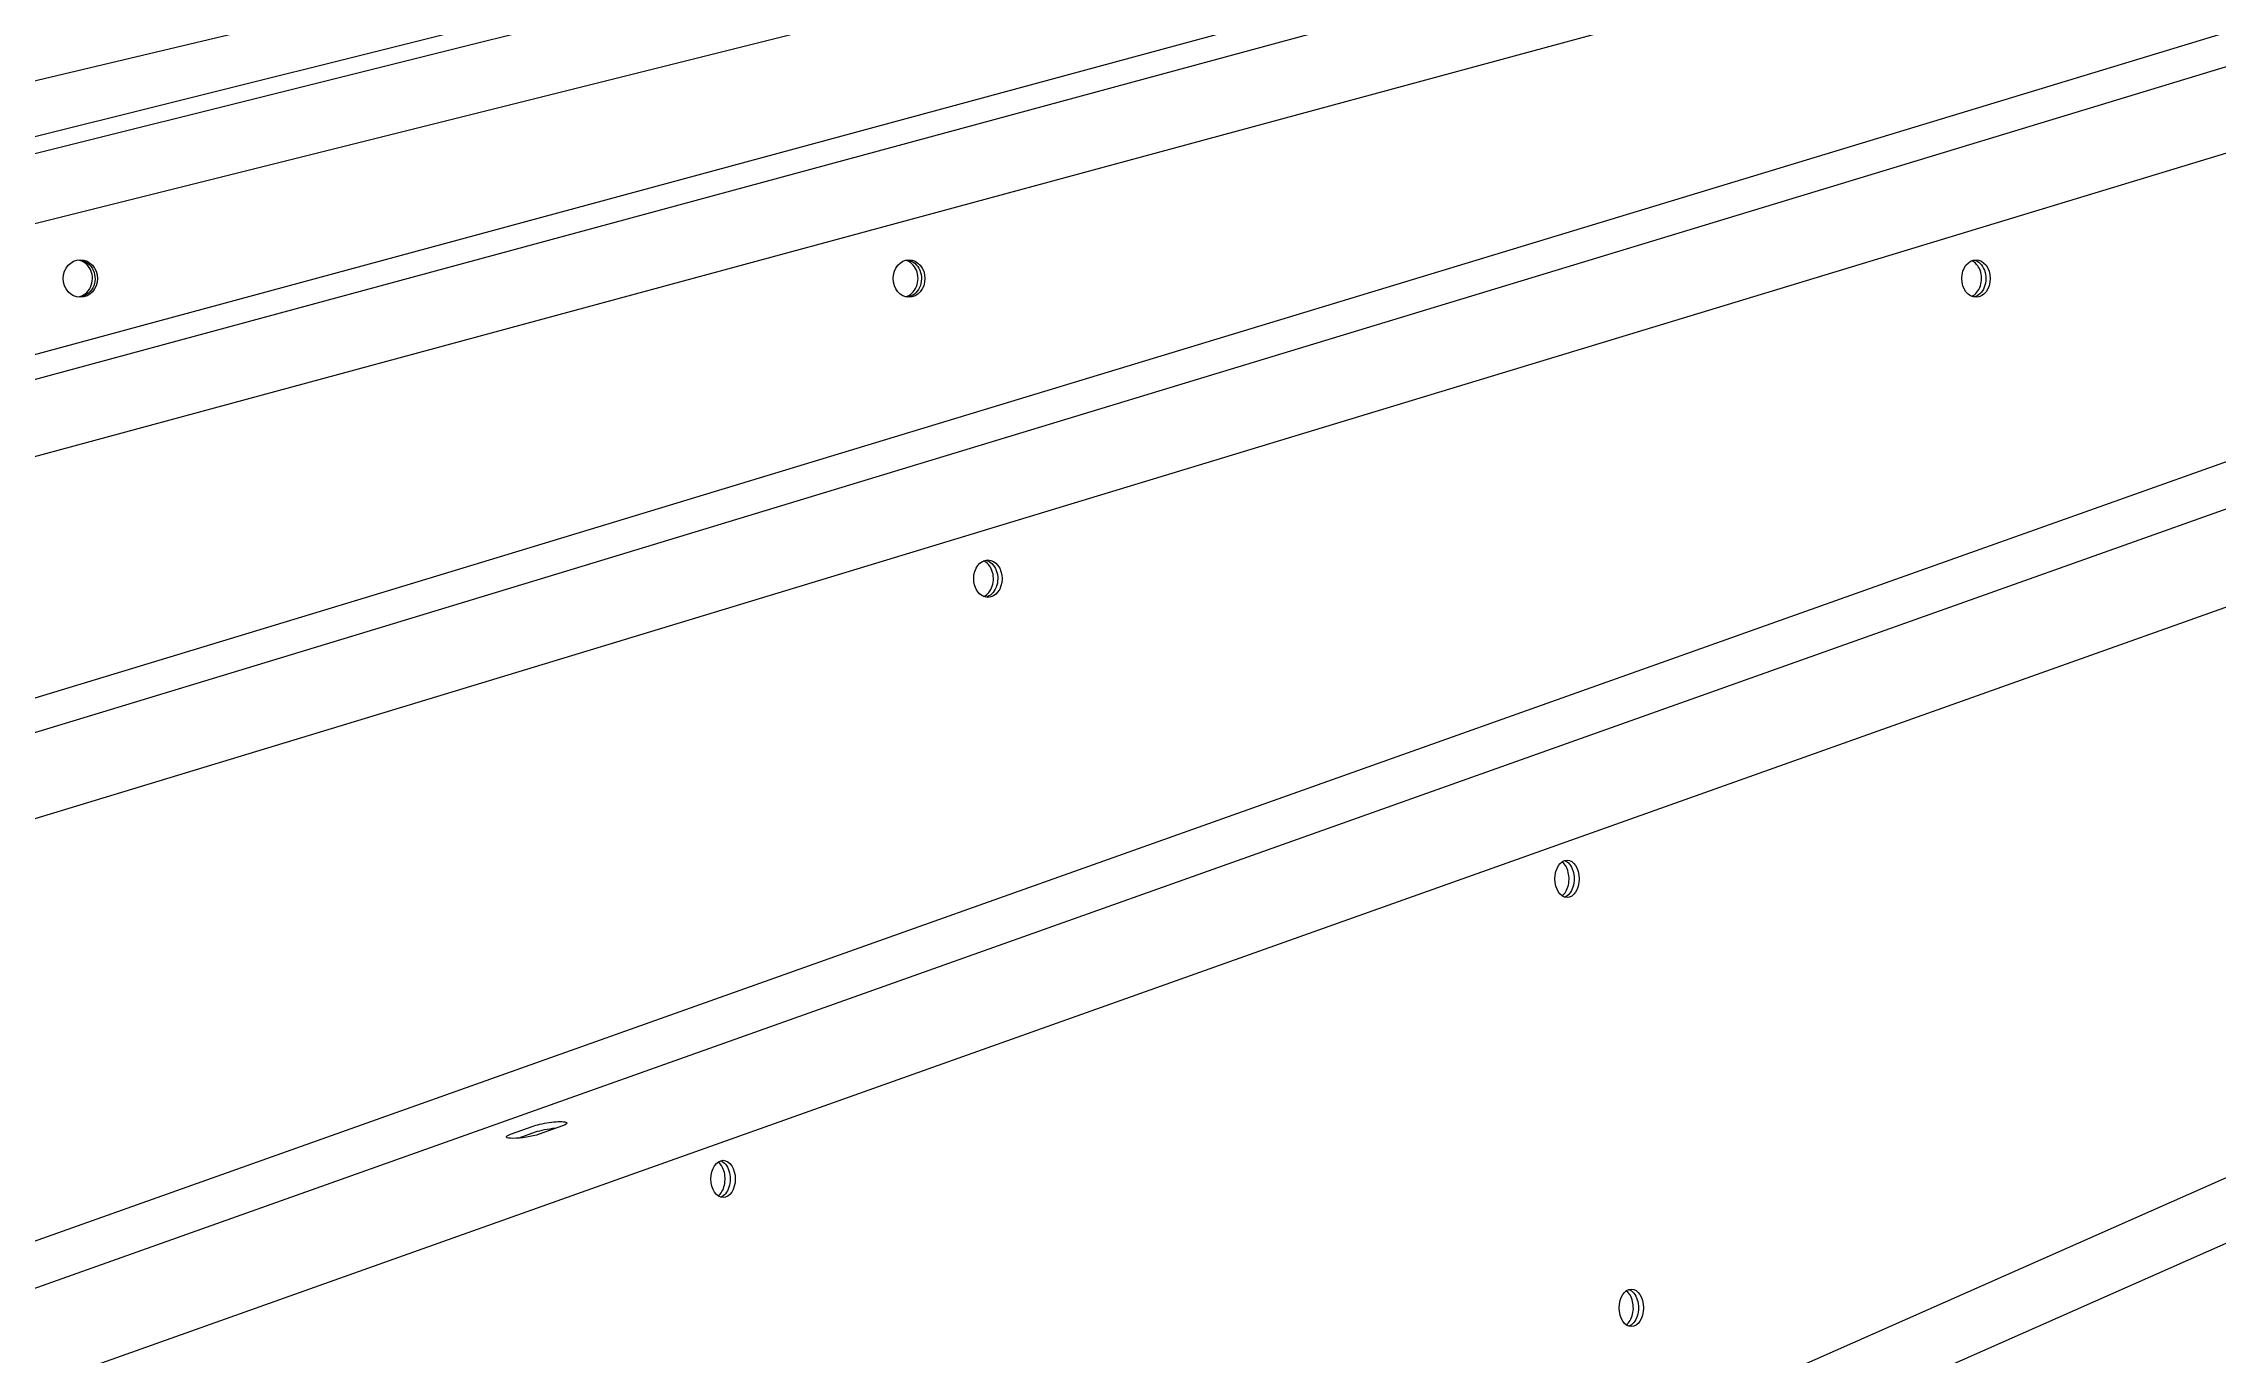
# Model space of a CAD drawing. Header units: millimetres. Extents: x -272986 to 200319, y -34579 to 49604.
# Drawn here: x 3847 to 4662, y 14277 to 14768 of the extents above; entities that cross this region are included whole.
import ezdxf

# ---------------------------------------------------------------- set-up
doc = ezdxf.new("R2010")
doc.units = ezdxf.units.MM
doc.layers.get('Defpoints').update_dxf_attribs({"color": 9})
doc.layers.add('X 3001 D', color=5, linetype='Continuous')
doc.layers.add('X 5001 H', color=8, linetype='Continuous')
doc.styles.add('BIT STD. 3.0', font='isocpeur.ttf', dxfattribs={"height": 2.5})
doc.dimstyles.new('BIT STD. 3.0', dxfattribs={"dimtxt": 3, "dimasz": 3, "dimexe": 1, "dimexo": 0.75, "dimgap": 1, "dimtad": 1, "dimdec": 0, "dimdsep": 46, "dimtxsty": 'BIT STD. 3.0', "dimcen": 0, "dimadec": 0, "dimazin": 0, "dimtfac": 1, "dimtdec": 0, "dimtmove": 0, "dimatfit": 3, "dimfxl": 1, "dimtfill": 1, "dimlwd": -1, "dimlwe": -1, "dimarcsym": 0})

# ---------------------------------------------------------------- blocks, each defined once
blk = doc.blocks.new('A$C79477E6E')
at = {"extrusion": (0, 1, 0)}
for p, q in [((-1078.253718730291, 1807.21483543778), (-7199.617526368547, 277.5476658994667)), ((-7174.743103264827, 277.5476658994485), (-1053.379295626568, 1807.214835437764)), ((-998.8291954123815, 1807.19020800203), (-6648.18115023787, 277.5230384637161)), ((-6614.218743531343, 277.523038463698), (-964.8667887058509, 1807.190208002014)), ((-894.8935473711426, 1807.148346581194), (-5933.127855131861, 277.4811770428805)), ((-5890.913731990404, 277.4811770428623), (-852.6794242296855, 1807.148346581178)), ((-769.0347824326927, 1807.075177638051), (-5072.093393530562, 277.4080080997392)), ((-5022.667005766565, 277.408008099721), (-719.6083946686958, 1807.075177638037)), ((-624.4049511571393, 1806.93744092556), (-4086.33228155418, 277.2702713872477)), ((-4030.910670871162, 277.2702713872295), (-568.9833404741257, 1806.937440925545)), ((-670.1178786070923, 1787.748446359687), (-4973.176489705031, 258.0812768213491)), ((-903.6368669967414, 1759.226331429445), (-5847.928452554235, 258.0812768213491)), ((-1201.647423117913, 1714.014263448998), (-6578.6850087401, 258.0812768213491)), ((-1603.747061725913, 1643.397438890415), (-7147.452506607351, 258.0812768213491)), ((-2272.172413223798, 1508.866577197372), (-7540.226002727381, 258.0812768213491)), ((-3776.598687962934, 714.6485767070881), (-3767.739449645964, 717.7978914679043)), ((-3757.093766127564, 717.7978914679043), (-3765.953004444535, 714.6485767070899)), ((-3767.37421458793, 715.3619663059417), (-3773.52048143138, 713.1770686655982))]:
    blk.add_line(p, q, dxfattribs=at)
for centre, major_axis, ratio, start_param, end_param in [((-3937.916281183727, 1035.299225131845), (2.220446049250313e-14, 7.000000000000107), 0.9238795325112971, -1.117010721276389, 5.166174585903197), ((-3939.829698345551, 1035.299225131843), (1.4210854715202e-14, 6.999999999999139), 0.9238795325112971, -1.117010721276474, -0.1484783688009393), ((-3939.829698345551, 1035.299225131841), (-8.659739592076221e-15, -7.000000000000035), 0.923879532511297, 0.1484783688043063, 2.024581932313399), ((-3627.215423448371, 1035.299225131845), (8.881784197001255e-15, 7.000000000000108), 0.8526401643541052, -1.117010721276384, 5.166174585903202), ((-3629.827916271952, 1035.299225131841), (4.440892098500626e-15, 7.000000000000442), 0.8526401643541052, -1.117010721276386, -0.2206433529060435), ((-3629.827916271952, 1035.299225131841), (-6.217248937900877e-15, -7.00000000000004), 0.8526401643541055, 0.2206433529082639, 2.024581932313379), ((-3227.200483950244, 1035.299225131845), (6.66133814775094e-15, 7.000000000000108), 0.760405965600047, -1.117010721276398, 5.166174585903189), ((-3230.447724191894, 1035.299225131843), (3.996802888650564e-15, 6.999999999998661), 0.7604059656000475, -1.117010721276467, -0.3099686873814929), ((-3230.447724191894, 1035.299225131841), (-2.442490654175344e-15, -7.000000000000028), 0.7604059656000471, 0.3099686873833012, 2.02458193231341), ((-3597.658888932645, 922.8236979599187), (6.66133814775094e-15, 7.000000000000108), 0.760405965600047, -1.11701072127638, 5.166174585903206), ((-3600.906129174295, 922.8236979599151), (3.552713678800501e-15, 7.00000000000048), 0.7604059656000474, -1.117010721276337, -0.3099686873812701), ((-3600.906129174295, 922.8236979599169), (-2.220446049250313e-15, -7.000000000000066), 0.7604059656000475, 0.3099686873827682, 2.024581932313395), ((-3380.52389499942, 810.3481707879928), (7.105427357601002e-15, 7.000000000000107), 0.6494480483302045, -1.117010721276394, 5.166174585903192), ((-3384.325924827415, 810.348170787991), (1.332267629550188e-15, 6.999999999999766), 0.6494480483302052, -1.11701072127638, -0.431419390397171), ((-3384.325924827415, 810.348170787991), (-4.687361609967411e-13, 7.000000000000036), 0.6494480483302051, -2.710173263191947, -1.11701072127659), ((-3762.051372828726, 715.3619663059308), (-6.922618541574899, -1.037955937340643), 0.17105412369108, -1.926540499528388, -0.7197052314055008), ((-3696.925263462497, 697.8726436160669), (7.105427357601002e-15, 7.000000000000107), 0.6494480483302045, -1.117010721276394, 5.166174585903192), ((-3700.727293290489, 697.872643616065), (4.440892098500626e-16, 7.000000000000659), 0.6494480483302051, -1.11701072127635, -0.4314193903970003), ((-3700.727293290489, 697.872643616065), (-4.687361609967411e-13, 7.000000000000163), 0.649448048330205, -2.710173263192176, -1.117010721276608), ((-3356.418381169202, 649.5771100984293), (7.105427357601002e-15, 7.000000000000107), 0.6494480483302045, -1.117010721276394, 5.166174585903192), ((-3360.220410997197, 649.5771100984257), (1.332267629550188e-15, 7.000000000000022), 0.6494480483302052, -1.117010721276408, -0.4314193903973322), ((-3360.220410997197, 649.5771100984257), (-4.68070027181966e-13, 6.999999999999996), 0.649448048330205, -2.710173263191953, -1.117010721276561)]:
    blk.add_ellipse(centre, major_axis=major_axis, ratio=ratio, start_param=start_param, end_param=end_param)
at = {"extrusion": (0, 0, -1)}
for centre, major_axis, ratio, start_param, end_param in [((-3938.872989764641, 1035.299225131841), (6.736833313425451e-13, 6.999999999999661), 0.9238795325112971, 0.07403432037743762, 1.117010721276353), ((-3938.872989764637, 1035.299225131845), (-6.830092047493963e-13, -6.999999999999998), 0.9238795325112967, -2.024581932313529, -0.07403432038095992), ((-3938.872989764641, 1035.299225131841), (8.271161533457416e-15, 7.000000000000032), 0.9238795325112971, 1.117010721276377, 3.067558333205716), ((-3628.521669860158, 1035.299225131845), (4.773959005888173e-15, 7.000000000000012), 0.8526401643541047, 0.1096482924272888, 1.117010721276406), ((-3628.521669860158, 1035.299225131845), (-6.217248937900877e-13, -7.000000000000096), 0.8526401643541046, -2.024581932313528, -0.1096482924273487), ((-3628.521669860162, 1035.299225131841), (4.440892098500626e-15, 6.999999999999856), 0.8526401643541053, 1.117010721276376, 3.031944361160199), ((-3228.824104071064, 1035.299225131846), (2.664535259100375e-15, 6.999999999999664), 0.7604059656000461, 0.1531119480285167, 1.117010721276448), ((-3228.824104071064, 1035.299225131845), (-5.555556015224285e-13, -7.000000000000195), 0.7604059656000461, -2.02458193231348, -0.1531119480286769), ((-3228.824104071071, 1035.299225131841), (3.219646771412954e-15, 7.00000000000003), 0.7604059656000474, 1.117010721276369, 2.988480705559299), ((-3599.282509053472, 922.8236979599169), (5.520028878436278e-13, 6.999999999999564), 0.7604059656000471, 0.1531119480268925, 1.117010721276319), ((-3599.282509053468, 922.8236979599187), (-5.542233338928781e-13, -7.000000000000042), 0.7604059656000464, -2.024581932313495, -0.15311194802845), ((-3599.282509053472, 922.8236979599169), (2.331468351712829e-15, 7.000000000000116), 0.7604059656000473, 1.117010721276365, 2.988480705559992), ((-3382.424909913421, 810.348170787991), (4.727329638853917e-13, 6.999999999999932), 0.6494480483302051, 0.2106343580664949, 1.117010721276282), ((-3382.424909913414, 810.3481707879928), (-4.694022948115162e-13, -7.00000000000004), 0.6494480483302036, -2.02458193231348, -0.2106343580675456), ((-3382.424909913421, 810.348170787991), (1.110223024625157e-15, 7.00000000000013), 0.6494480483302051, 1.117010721276348, 2.930958295521521), ((-3762.41660788676, 717.7978914678952), (6.922618541574856, 1.037955937340507), 0.1710541236911121, -2.421887422186272, 0.719705231403521), ((-3771.275846203727, 714.648576707079), (-6.92261854157081, -1.0379559373399), 0.1710541236911121, -2.421887422185983, 0.7197052314038097), ((-3698.826278376491, 697.8726436160669), (1.887379141862766e-15, 7.000000000000045), 0.6494480483302038, 0.2106343580671485, 1.117010721276439), ((-3698.826278376491, 697.8726436160669), (-4.716227408607665e-13, -7.000000000000194), 0.6494480483302034, -2.024581932313481, -0.2106343580673691), ((-3698.826278376495, 697.872643616065), (1.221245327087672e-15, 7.000000000000062), 0.649448048330205, 1.117010721276362, 2.930958295522439), ((-3358.3193960832, 649.5771100984257), (4.700684286262913e-13, 6.999999999999954), 0.6494480483302049, 0.2106343580666108, 1.117010721276327), ((-3358.319396083196, 649.5771100984293), (-4.714006962558415e-13, -7.000000000000083), 0.6494480483302036, -2.024581932313481, -0.2106343580675603), ((-3358.3193960832, 649.5771100984257), (1.221245327087672e-15, 7.00000000000006), 0.6494480483302051, 1.117010721276353, 2.930958295521929)]:
    blk.add_ellipse(centre, major_axis=major_axis, ratio=ratio, start_param=start_param, end_param=end_param, dxfattribs=at)
blk = doc.blocks.new('*D706')
at = {"layer": 'Defpoints', "color": 0, "transparency": 16777216}
for p in [(15596.99999999999, 17732.44809638601), (-1.091393642127514e-10, 13630), (15596.99999999999, 13630)]:
    blk.add_point(p, dxfattribs=at)
at = {"layer": 'X 3001 D', "color": 0, "transparency": 16777216}
for p, q in [((-1.091366087574533e-10, 13675), (-1.088844877758586e-10, 17792.44809638601)), ((15596.99999999999, 13675), (15596.99999999999, 17792.44809638601)), ((179.9999999998911, 17732.44809638601), (15416.99999999999, 17732.44809638601))]:
    blk.add_line(p, q, dxfattribs=at)
for points in [[(179.9999999998911, 17762.44809638601), (179.9999999998911, 17702.44809638601), (-1.08888161716256e-10, 17732.44809638601)], [(15416.99999999999, 17762.44809638601), (15416.99999999999, 17702.44809638601), (15596.99999999999, 17732.44809638601)]]:
    blk.add_solid(points, dxfattribs=at)
at = {"layer": 'X 3001 D', "color": 0, "transparency": 16777216, "insert": (7798.499999999942, 17882.44809638601), "char_height": 150, "attachment_point": 5, "style": 'BIT STD. 3.0', "bg_fill": 3, "box_fill_scale": 1.1, "bg_fill_color": 256, "bg_fill_true_color": 13158600, "bg_fill_transparency": 0}
blk.add_mtext('INTERNAL TANK DIAMETER - %%C15597mm (20 PLATES ROUND)', dxfattribs=at)

msp = doc.modelspace()

# ---------------------------------------------------------------- block references
at = {"layer": 'X 5001 H', "color": 252}
msp.add_blockref('A$C79477E6E', (7798.499999999898, 13645), dxfattribs=at)

# ---------------------------------------------------------------- next in the draw order: dimensions: what is measured, and where the dimension line sits
at = {"layer": 'X 3001 D'}
dim = msp.add_linear_dim(base=(15596.99999999999, 17732.44809638601), p1=(-1.091393642127514e-10, 13630), p2=(15596.99999999999, 13630), text='INTERNAL TANK DIAMETER - %%C<>mm (20 PLATES ROUND)', dimstyle='BIT STD. 3.0', dxfattribs=at)
dim.commit()
dim.dimension.update_dxf_attribs({"geometry": '*D706', "text_midpoint": (7798.499999999942, 17882.44809638601)})

doc.saveas('drawing.dxf')
